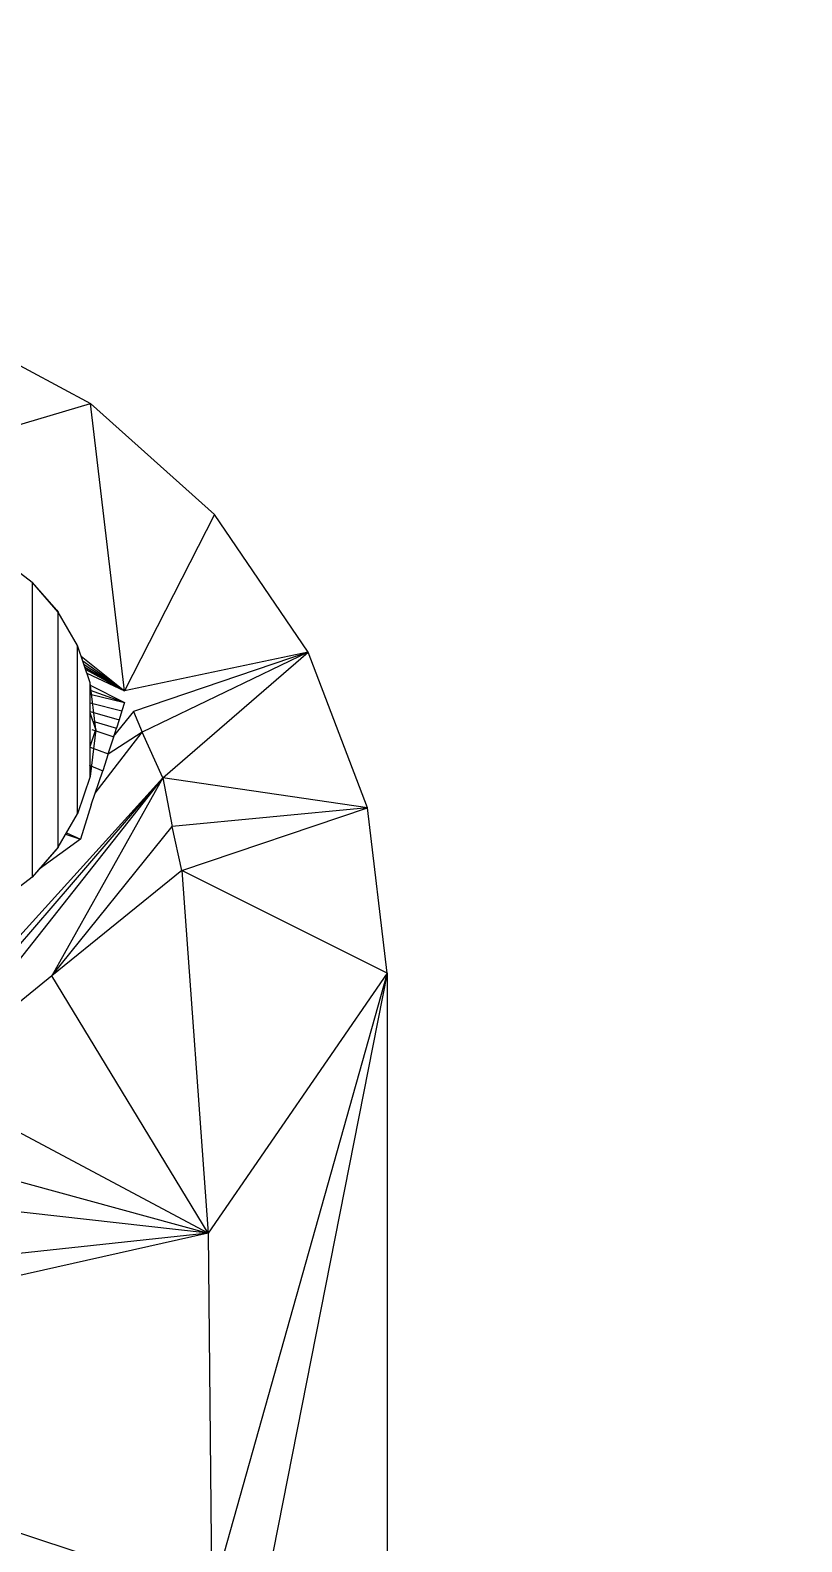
# Model space of a CAD drawing. Header units: inches. Extents: x 21806 to 26875, y -23174 to -20350.
# Drawn here: x 25508 to 25511.33, y -22405.78 to -22399.27 of the extents above; entities that cross this region are included whole.
import ezdxf

# ---------------------------------------------------------------- set-up
doc = ezdxf.new("R2010")
doc.units = ezdxf.units.IN
doc.header["$MEASUREMENT"] = 0
for name, color, linetype, lineweight in [('A-ANNO-DIMS', 211, 'Continuous', 9), ('A-ANNO-DIMS-128', 211, 'Continuous', 9), ('A-GENM', 13, 'Continuous', 9)]:
    doc.layers.add(name, color=color, linetype=linetype, lineweight=lineweight)
doc.styles.add('Arial', font='arial.ttf', dxfattribs={"height": 11.802395})
doc.dimstyles.new('Linear_-_3_32__Arial_3', dxfattribs={"dimscale": 12, "dimtxt": 12, "dimasz": 1.333333, "dimexe": 1, "dimexo": 0.666667, "dimgap": 0.666667, "dimtad": 1, "dimdec": 0, "dimzin": 1, "dimdsep": 46, "dimlunit": 4, "dimtxsty": 'Arial', "dimblk1": 'OBLIQUE', "dimblk2": 'OBLIQUE', "dimsah": 1, "dimcen": 0.09, "dimdle": 1, "dimazin": 0, "dimtfac": 1, "dimtdec": 4, "dimtix": 1, "dimtmove": 0, "dimatfit": 3, "dimfxl": 1, "dimtvp": 1, "dimtfill": 1, "dimfrac": 2, "dimtolj": 1, "dimtzin": 0, "dimarcsym": 2})

# ---------------------------------------------------------------- blocks, each defined once
blk = doc.blocks.new('Drinking_Founta_Floor Plan0')
at = {"layer": 'A-GENM'}
for p, q in [((12.0903, 29.7768), (12.7232, 29.4369)), ((11.7007, 29.1322), (12.7232, 29.4369)), ((13.2564, 28.9579), (12.7232, 29.4369)), ((12.8696, 28.1977), (12.7232, 29.4369)), ((13.2564, 28.9579), (12.8696, 28.1977)), ((13.6607, 28.3646), (13.2564, 28.9579)), ((12.3267, 28.7773), (12.4711, 28.6669)), ((12.5782, 28.5451), (12.4711, 28.6669)), ((12.5838, 28.5373), (12.4711, 28.6669)), ((12.4711, 28.6669), (12.4711, 27.3946)), ((12.5782, 28.5451), (12.5838, 28.5373)), ((12.6668, 28.393), (12.5838, 28.5373)), ((12.5838, 27.5242), (12.5838, 28.5373)), ((12.7216, 28.2329), (12.6668, 28.393)), ((12.6668, 27.6684), (12.6668, 28.393)), ((12.6824, 28.3473), (12.8696, 28.1977)), ((13.6607, 28.3646), (12.8696, 28.1977)), ((13.6607, 28.3646), (12.9077, 28.1083)), ((13.6607, 28.3646), (12.9458, 28.0204)), ((13.0337, 27.8227), (13.6607, 28.3646)), ((13.9155, 27.6937), (13.6607, 28.3646)), ((12.6893, 28.3273), (12.8696, 28.1977)), ((12.6948, 28.3112), (12.8696, 28.1977)), ((12.6987, 28.3), (12.8696, 28.1977)), ((12.702, 28.2902), (12.8696, 28.1977)), ((12.7075, 28.2743), (12.8696, 28.1977)), ((12.7453, 28.0307), (12.7216, 28.2329)), ((12.7453, 28.0307), (12.7216, 28.2329)), ((12.7216, 27.8286), (12.7216, 28.2329)), ((12.7216, 28.2224), (12.8696, 28.1478)), ((12.7216, 28.2012), (12.8696, 28.1478)), ((12.7216, 28.1833), (12.8696, 28.1478)), ((12.7216, 28.1467), (12.8579, 28.1112)), ((12.8696, 28.1478), (12.8579, 28.1112)), ((12.7216, 28.1083), (12.8462, 28.0731)), ((12.7453, 28.0307), (12.7216, 28.1036)), ((12.9077, 28.1083), (12.8199, 28.0008)), ((12.8579, 28.1112), (12.8462, 28.0731)), ((12.9077, 28.1083), (12.9458, 28.0204)), ((12.7453, 28.0307), (12.7216, 27.8286)), ((12.7453, 28.0307), (12.7216, 27.8286)), ((12.7216, 27.9579), (12.7453, 28.0307)), ((12.7281, 28.0307), (12.8228, 27.9999)), ((12.7335, 28.0672), (12.8345, 28.0365)), ((12.743, 27.7566), (12.9458, 28.0204)), ((12.9458, 28.0204), (12.7993, 27.9252)), ((12.8228, 27.9999), (12.8345, 28.0365)), ((12.8462, 28.0731), (12.8345, 28.0365)), ((13.0337, 27.8227), (12.9458, 28.0204)), ((12.7216, 27.9554), (12.7993, 27.9267)), ((12.7993, 27.9267), (12.8228, 27.9999)), ((12.7993, 27.9267), (12.7759, 27.8534)), ((13.0337, 27.8227), (11.44, 26.0619)), ((13.0337, 27.8227), (11.7036, 26.2772)), ((13.0337, 27.8227), (11.9995, 26.516)), ((13.0337, 27.8227), (12.5562, 26.9701)), ((12.7216, 27.8286), (12.6668, 27.6684)), ((12.7168, 27.878), (12.7759, 27.8534)), ((12.7261, 27.7069), (12.7759, 27.8534)), ((13.9155, 27.6937), (13.0337, 27.8227)), ((13.0337, 27.8227), (13.0747, 27.6132)), ((12.7261, 27.7069), (12.6792, 27.559)), ((13.9155, 27.6937), (13.0747, 27.6132)), ((13.1157, 27.4242), (13.9155, 27.6937)), ((14.0005, 26.9818), (13.9155, 27.6937)), ((12.5838, 27.5242), (12.6668, 27.6684)), ((12.6792, 27.559), (12.501, 27.429)), ((12.5562, 26.9701), (13.0747, 27.6132)), ((12.6157, 27.5797), (12.6792, 27.559)), ((12.6197, 27.5866), (12.6792, 27.559)), ((13.1157, 27.4242), (13.0747, 27.6132)), ((12.5838, 27.5242), (12.4711, 27.3946)), ((12.5782, 27.5164), (12.4711, 27.3946)), ((12.5838, 27.5242), (12.5782, 27.5164)), ((12.4711, 27.3946), (12.3267, 27.2842)), ((13.1157, 27.4242), (12.5562, 26.9701)), ((14.0005, 26.9818), (13.1157, 27.4242)), ((13.1157, 27.4242), (13.23, 25.8612)), ((14.0005, 26.9818), (13.1626, 22.7309)), ((14.0005, 26.9818), (13.23, 25.8612)), ((14.0005, 26.9818), (13.2446, 24.2953)), ((14.0005, 26.9818), (14.0005, 12.18)), ((12.5562, 26.9701), (11.9995, 26.516)), ((13.23, 25.8612), (12.5562, 26.9701)), ((13.23, 25.8612), (11.9995, 26.516)), ((11.7036, 26.2772), (13.23, 25.8612)), ((13.23, 25.8612), (11.44, 26.0619)), ((13.23, 25.8612), (10.4146, 25.2284)), ((13.23, 25.8612), (10.8833, 25.6078)), ((13.23, 25.8612), (13.2446, 24.2953)), ((13.2446, 24.2953), (10.4146, 25.2284))]:
    blk.add_line(p, q, dxfattribs=at)
blk = doc.blocks.new('Locker Rooms_Ryan_ifc-1-First Floor Plan')
at = {"lineweight": 9}
blk.add_blockref('Drinking_Founta_Floor Plan0', (25495.5386, -22430.3109), dxfattribs=at)
blk = doc.blocks.new('DIMBLOCK18-First Floor Plan')
at = {"layer": 'A-ANNO-DIMS-128'}
for p, q in [((25511.8902, -22302.6251), (25511.8902, -22287.777)), ((25849.6402, -22596.4122), (25849.6402, -22287.777)), ((25511.8902, -22299.777), (25849.6402, -22299.777)), ((25511.8902, -22299.777), (25511.8902, -22302.6251)), ((25849.6402, -22299.777), (25849.6402, -22596.4122))]:
    blk.add_line(p, q, dxfattribs=at)
at = {"layer": 'A-ANNO-DIMS-128', "lineweight": 50}
for p, q in [((25511.8902, -22299.777), (25519.8902, -22291.777)), ((25849.6402, -22299.777), (25857.6402, -22291.777)), ((25511.8902, -22299.777), (25503.8902, -22307.777)), ((25849.6402, -22299.777), (25841.6402, -22307.777))]:
    blk.add_line(p, q, dxfattribs=at)
at = {"layer": 'A-ANNO-DIMS-128', "color": 0, "insert": (25655.2883, -22276.4669), "char_height": 11.8024, "width": 61.144615, "attachment_point": 1, "line_spacing_factor": 0.938532, "style": 'Arial', "bg_fill": 3, "box_fill_scale": 1.25, "bg_fill_color": 0, "bg_fill_transparency": 0}
blk.add_mtext('28\' - 2"', dxfattribs=at)
blk = doc.blocks.new('_Oblique')
at = {"color": 0, "linetype": 'ByBlock', "lineweight": -2}
blk.add_line((-0.5, -0.5), (0.5, 0.5), dxfattribs=at)

msp = doc.modelspace()

# ---------------------------------------------------------------- dimensions: what is measured, and where the dimension line sits
at = {"layer": 'A-ANNO-DIMS'}
dim = msp.add_linear_dim(base=(25849.6402, -22299.777), p1=(25511.8902, -22310.6251), p2=(25849.6402, -22604.4122), dimstyle='Linear_-_3_32__Arial_3', override={"dimpost": '<>', "dimfxl": 447.644825}, dxfattribs=at)
dim.commit()
dim.dimension.update_dxf_attribs({"geometry": 'DIMBLOCK18-First Floor Plan', "text_midpoint": (25680.7652, -22285.751)})

# ---------------------------------------------------------------- next in the draw order: block references
at = {"lineweight": 5}
msp.add_blockref('Locker Rooms_Ryan_ifc-1-First Floor Plan', (0, 0), dxfattribs=at)

doc.saveas('drawing.dxf')
